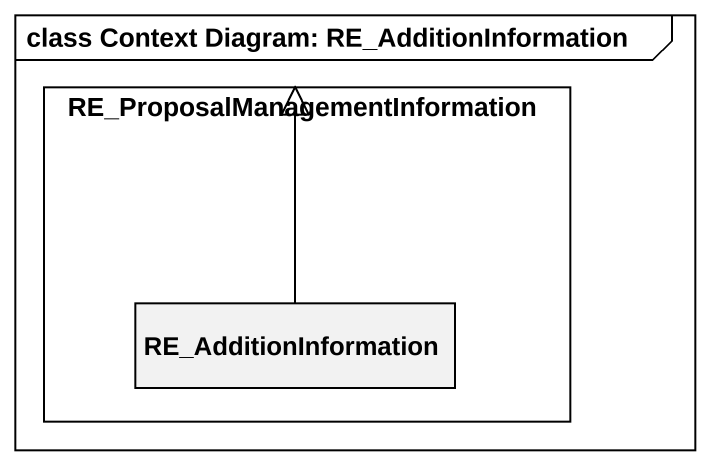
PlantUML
@startuml
mainframe class Context Diagram: RE_AdditionInformation
hide circle
hide empty members
rectangle "RE_ProposalManagementInformation" as RE_ProposalManagementInforma {
  class RE_AdditionInformation
}
RE_AdditionInformation -up-|> RE_ProposalManagementInforma
@enduml
